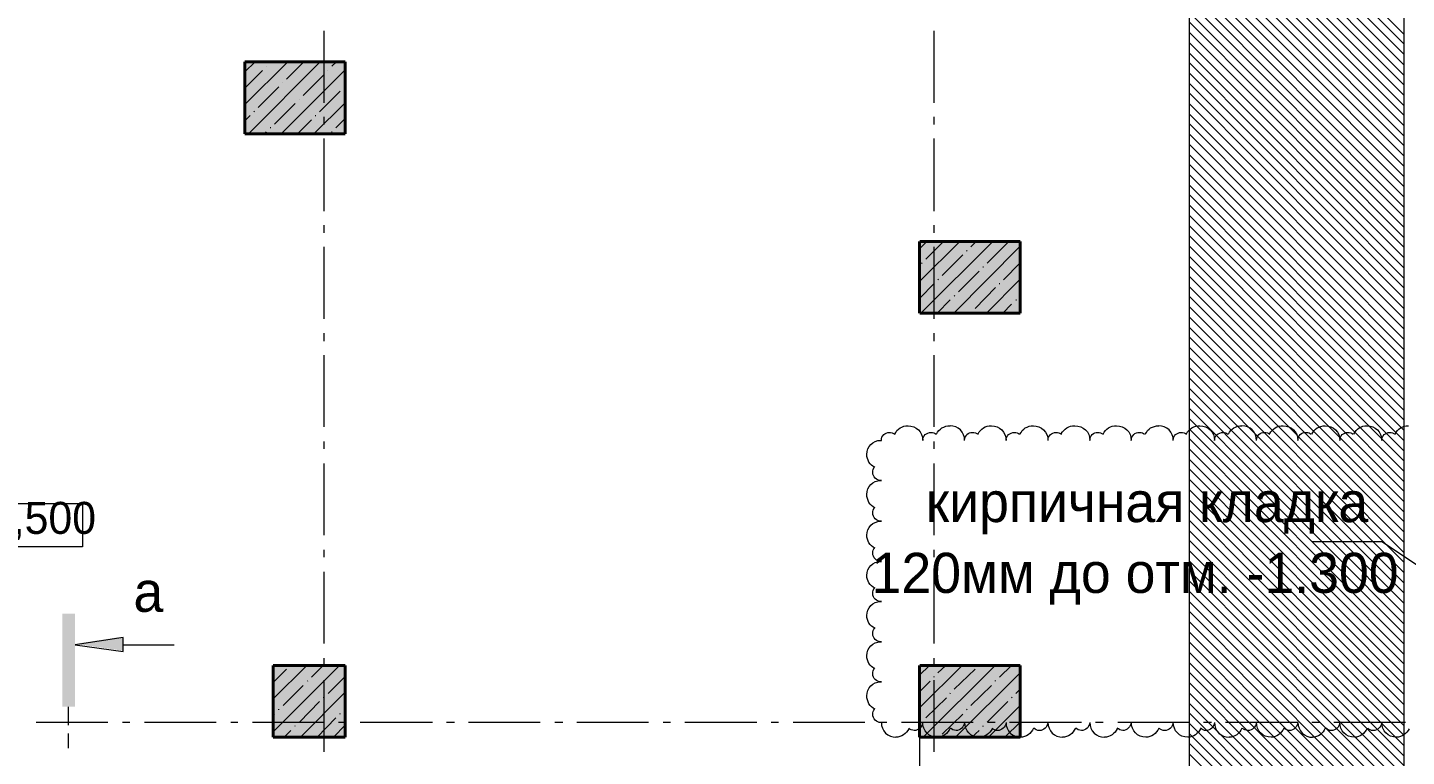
# Model space of a CAD drawing. Header units: millimetres. Extents: x -401725 to 250493, y 305116 to 802890.
# Drawn here: x -375098.462 to -375094.682, y 508975.798 to 508977.795 of the extents above; entities that cross this region are included whole.
import ezdxf

# ---------------------------------------------------------------- set-up
doc = ezdxf.new("R2010")
doc.units = ezdxf.units.MM
doc.layers.add('PDF _Геометрия', color=7, linetype='Continuous', true_color=0x1d1d1d)
doc.layers.add('PDF _Сплошная заливка', color=7, linetype='Continuous', true_color=0xffffff)
doc.layers.add('PDF _Текст', color=7, linetype='Continuous')

msp = doc.modelspace()

# ---------------------------------------------------------------- hatches: boundary and pattern name
at = {"layer": 'PDF _Сплошная заливка', "transparency": 33554559}
msp.add_hatch(color=7, dxfattribs=at).paths.add_polyline_path([(-375098.2158664601, 508976.1237469114), (-375098.2229634923, 508976.1227330497), (-375098.2329630854, 508976.1210664508), (-375098.2446292773, 508976.1193998519), (-375098.2546288704, 508976.1177332531), (-375098.2779612544, 508976.1144000554), (-375098.2879608474, 508976.1127334565), (-375098.2996270393, 508976.1110668577), (-375098.3096266325, 508976.1094002589), (-375098.3312534228, 508976.1063107174), (-375098.3312534228, 508976.105853862), (-375098.3196262256, 508976.1044004623), (-375098.2729614578, 508976.0977340669), (-375098.259628667, 508976.0960674681), (-375098.2012977072, 508976.0877344738), (-375098.2012977072, 508976.1237469114)])

# ---------------------------------------------------------------- linework, layer by layer
at = {"layer": 'PDF _Геометрия', "color": 7, "lineweight": 9}
for points in [[(-375094.6880751188, 508974.1971315143), (-375094.6880751188, 508980.1619696841)], [(-375095.2781358827, 508979.5721450776), (-375095.2781358827, 508975.2602970858)], [(-375097.6497857308, 508977.7854604056), (-375097.6497857308, 508977.5888003775)], [(-375095.9763204259, 508977.5887517264), (-375095.9763204259, 508977.7854267635)], [(-375097.8664537538, 508977.7004553872), (-375097.5913754205, 508977.7004553872)], [(-375097.8663045567, 508977.503746708), (-375097.8663045567, 508977.7004114024)], [(-375097.5913784771, 508977.7004553872), (-375097.5913784771, 508977.5037888071)], [(-375097.6497857308, 508977.5504826835), (-375097.6497857308, 508977.528802303)], [(-375095.9763204259, 508977.5287643403), (-375095.9763204259, 508977.5504196244)], [(-375097.5913784771, 508977.5037907889), (-375097.8664568103, 508977.5037907889)], [(-375097.6497857308, 508977.4904596935), (-375097.6497857308, 508977.2921430395)], [(-375095.9763204259, 508977.2921013697), (-375095.9763204259, 508977.490428725)], [(-375097.6497857308, 508977.2538009614), (-375097.6497857308, 508977.2321445902)], [(-375095.9763204259, 508977.2320902477), (-375095.9763204259, 508977.2537455318)], [(-375097.6497857308, 508977.1938017074), (-375097.6497857308, 508976.9971416793)], [(-375096.0165256396, 508977.0121644733), (-375096.0165256396, 508977.2088314503)], [(-375096.0162950624, 508977.2087493867), (-375095.7413390661, 508977.2087493867)], [(-375095.9763204259, 508976.9970786172), (-375095.9763204259, 508977.1937536542)], [(-375095.7413282926, 508977.2087493867), (-375095.7413282926, 508977.012100455)], [(-375095.7413282926, 508977.012094961), (-375096.0162842889, 508977.012094961)], [(-375097.6497857308, 508976.9571446708), (-375097.6497857308, 508976.9354642903)], [(-375095.9763204259, 508976.9354161551), (-375095.9763204259, 508976.9570964742)], [(-375097.6497857308, 508976.8971454168), (-375097.6497857308, 508976.7004613937)], [(-375095.9763204259, 508976.7004291082), (-375095.9763204259, 508976.8970791227)], [(-375097.6497857308, 508976.6604629487), (-375097.6497857308, 508976.6404632179)], [(-375095.9763204259, 508976.6404196816), (-375095.9763204259, 508976.6604226549)], [(-375097.6497857308, 508976.6004636947), (-375097.6497857308, 508976.4038036666)], [(-375095.9763204259, 508976.4037541678), (-375095.9763204259, 508976.6004041824)], [(-375098.6263866957, 508976.4904122218), (-375098.3112949267, 508976.4904122218), (-375098.3112949267, 508976.37209349)], [(-375098.3112949267, 508976.3720887897), (-375098.6263866957, 508976.3720887897)], [(-375097.6497857308, 508976.3638049627), (-375097.6497857308, 508976.3438052318)], [(-375095.9763204259, 508976.3437684772), (-375095.9763204259, 508976.3637464155)], [(-375094.7497443625, 508976.3854588798), (-375094.9397971502, 508976.3854588798)], [(-375094.3729438254, 508976.1354046263), (-375094.7497202953, 508976.3854093447)], [(-375097.6497857308, 508976.3038074041), (-375097.6497857308, 508976.1071473759)], [(-375095.9763204259, 508976.1070809229), (-375095.9763204259, 508976.30375596)], [(-375098.1996378901, 508976.1237469114), (-375098.3312559612, 508976.1037438046)], [(-375098.3312534228, 508976.1037443344), (-375098.1996353517, 508976.085421962)], [(-375098.1996650168, 508976.1037799382), (-375098.0597357705, 508976.1037799382)], [(-375098.1996378901, 508976.0854219196), (-375098.1996378901, 508976.1237474012)], [(-375097.6497857308, 508976.0671469765), (-375097.6497857308, 508976.0471472457)], [(-375095.9763204259, 508976.0470935369), (-375095.9763204259, 508976.0670965102)], [(-375097.7880642681, 508975.8504450451), (-375097.7880642681, 508976.0471284369)], [(-375097.7880642681, 508976.0471206636), (-375097.5913736379, 508976.0471206636)], [(-375097.5913784771, 508976.0471206636), (-375097.5913784771, 508975.8504540835)], [(-375096.0165256396, 508975.8504959077), (-375096.0165256396, 508976.0471628848)], [(-375096.0162950624, 508976.0470952323), (-375095.7413390661, 508976.0470952323)], [(-375095.7413282926, 508976.0470952323), (-375095.7413282926, 508975.8504211138)], [(-375097.6497857308, 508976.0071494179), (-375097.6497857308, 508975.810465395)], [(-375095.9763204259, 508975.8104314139), (-375095.9763204259, 508976.0070814285)], [(-375098.2414774897, 508975.8904824122), (-375098.4382195616, 508975.8904824122)], [(-375098.181439241, 508975.890465458), (-375098.2013328872, 508975.890465458)], [(-375097.9448161128, 508975.8904874984), (-375098.1414065363, 508975.8904874984)], [(-375097.884777864, 508975.8904790214), (-375097.9048246068, 508975.8904790214)], [(-375097.6481547358, 508975.890497671), (-375097.8447907498, 508975.890497671)], [(-375097.5881164871, 508975.890465458), (-375097.609759172, 508975.890465458)], [(-375097.3514967497, 508975.8904942801), (-375097.5498673653, 508975.8904942801)], [(-375097.291458501, 508975.8904773259), (-375097.313022921, 508975.8904773259)], [(-375097.0564663677, 508975.8904841076), (-375097.2531628961, 508975.8904841076)], [(-375096.994797124, 508975.8904807168), (-375097.0165237535, 508975.8904807168)], [(-375096.7598049908, 508975.8904739351), (-375096.9564989785, 508975.8904739351)], [(-375096.6997667421, 508975.8904637626), (-375096.7196863283, 508975.8904637626)], [(-375096.4631470047, 508975.8904807168), (-375096.6597997349, 508975.8904807168)], [(-375096.4031087559, 508975.8904620672), (-375096.4231759709, 508975.8904620672)], [(-375096.1664856277, 508975.8904908893), (-375096.3630922051, 508975.8904908893)], [(-375096.106447379, 508975.8904586763), (-375096.1264126568, 508975.8904586763)], [(-375095.8698242508, 508975.8904959756), (-375096.066362802, 508975.8904959756)], [(-375095.809786002, 508975.8904671534), (-375095.829897086, 508975.8904671534)], [(-375095.5731662646, 508975.8904824122), (-375095.7698677459, 508975.8904824122)], [(-375095.5131280159, 508975.8904756305), (-375095.5349023503, 508975.8904756305)], [(-375095.2765048877, 508975.8904925847), (-375095.4730964056, 508975.8904925847)], [(-375095.216466639, 508975.8904756305), (-375095.2381427025, 508975.8904756305)], [(-375094.9798469016, 508975.8904925847), (-375095.1781019396, 508975.8904925847)], [(-375094.9198086529, 508975.8904824122), (-375094.9413828004, 508975.8904824122)], [(-375094.6848165196, 508975.8904756305), (-375094.8813647009, 508975.8904756305)], [(-375097.5913784771, 508975.8504569131), (-375097.7880691073, 508975.8504569131)], [(-375096.0165256396, 508975.8504990094), (-375096.0165256396, 508975.6771679319), (-375096.0165256396, 508975.6304961027)], [(-375095.7413282926, 508975.8504145275), (-375096.0162842889, 508975.8504145275)]]:
    msp.add_lwpolyline(points, dxfattribs=at)
at = {"layer": 'PDF _Геометрия', "color": 9, "lineweight": 9, "true_color": 0xc3c3c3}
for points in [[(-375094.6880751188, 508977.77545064), (-375095.278187805, 508978.3671128717)], [(-375094.6880751188, 508977.7487977741), (-375095.278187805, 508978.338781325)], [(-375094.6880751188, 508977.7204664413), (-375095.278187805, 508978.3104499922)], [(-375094.6880751188, 508977.6921359563), (-375095.278187805, 508978.2837723367)], [(-375094.6880751188, 508977.6637791923), (-375095.278187805, 508978.2554414239)], [(-375094.6880751188, 508977.6371254786), (-375095.278187805, 508978.2271090295)], [(-375094.6880751188, 508977.6087949935), (-375095.278187805, 508978.1987785445)], [(-375094.6880751188, 508977.5804628131), (-375095.278187805, 508978.1720991935)], [(-375094.6880751188, 508977.5537836681), (-375095.278187805, 508978.143767219)], [(-375094.6880751188, 508977.5254531831), (-375095.278187805, 508978.115436734)], [(-375094.6880751188, 508977.4971218504), (-375095.278187805, 508978.0887840821)], [(-375094.6880751188, 508977.4704435531), (-375095.278187805, 508978.0604529554)], [(-375094.6880751188, 508977.4421122204), (-375095.278187805, 508978.0320957713)], [(-375094.6880751188, 508977.4137808877), (-375095.278187805, 508978.0054431193)], [(-375094.6880751188, 508977.3854504026), (-375095.278187805, 508977.9771126343)], [(-375094.6880751188, 508977.358796689), (-375095.278187805, 508977.9487802399)], [(-375094.6880751188, 508977.330466204), (-375095.278187805, 508977.9204497549)], [(-375094.6880751188, 508977.3021340235), (-375095.278187805, 508977.8937704039)], [(-375094.6880751188, 508977.2754557263), (-375095.278187805, 508977.8654392771)], [(-375094.6880751188, 508977.2471252412), (-375095.278187805, 508977.8371087922)], [(-375094.6880751188, 508977.2187930608), (-375095.278187805, 508977.8104294412)], [(-375094.6880751188, 508977.1921147635), (-375095.278187805, 508977.7820983144)], [(-375094.6880751188, 508977.1637842785), (-375095.278187805, 508977.7537678294)], [(-375094.6880751188, 508977.135452098), (-375095.278187805, 508977.725435649)], [(-375094.6880751188, 508977.1071216131), (-375095.278187805, 508977.6987838447)], [(-375094.6880751188, 508977.0804678994), (-375095.278187805, 508977.6704514503)], [(-375094.6880751188, 508977.0521102876), (-375095.278187805, 508977.6420938385)], [(-375094.6880751188, 508977.0237798026), (-375095.278187805, 508977.6154420343)], [(-375094.6880751188, 508976.9971260889), (-375095.278187805, 508977.5871096398)], [(-375094.6880751188, 508976.9687956039), (-375095.278187805, 508977.5587791548)], [(-375094.6880751188, 508976.9404651189), (-375095.278187805, 508977.5321014993)], [(-375094.6880751188, 508976.9121346339), (-375095.278187805, 508977.5037710142)], [(-375094.6880751188, 508976.8854554889), (-375095.278187805, 508977.4754390398)], [(-375094.6880751188, 508976.8571233085), (-375095.278187805, 508977.4471068594)], [(-375094.6880751188, 508976.8287928234), (-375095.278187805, 508977.4204292038)], [(-375094.6880751188, 508976.8021136785), (-375095.278187805, 508977.3920972294)], [(-375094.6880751188, 508976.773781498), (-375095.278187805, 508977.3637650489)], [(-375094.6880751188, 508976.745451013), (-375095.278187805, 508977.3371132447)], [(-375094.6880751188, 508976.7187989948), (-375095.278187805, 508977.3087825457)], [(-375094.6880751188, 508976.6904668143), (-375095.278187805, 508977.2804503652)], [(-375094.6880751188, 508976.6621108979), (-375095.278187805, 508977.2521203002)], [(-375094.6880751188, 508976.6337787175), (-375095.278187805, 508977.2254409492)], [(-375094.6880751188, 508976.6071266993), (-375095.278187805, 508977.1971102502)], [(-375094.6880751188, 508976.5787945188), (-375095.278187805, 508977.1687780698)], [(-375094.6880751188, 508976.5504640338), (-375095.278187805, 508977.1421004142)], [(-375094.6880751188, 508976.5237848889), (-375095.278187805, 508977.1137684397)], [(-375094.6880751188, 508976.4954544038), (-375095.278187805, 508977.0854379548)], [(-375094.6880751188, 508976.4671239188), (-375095.278187805, 508977.0587861505)], [(-375094.6880751188, 508976.4404447738), (-375095.278187805, 508977.0304541761)], [(-375094.6880751188, 508976.4121125934), (-375095.278187805, 508977.0020961443)], [(-375094.6880751188, 508976.3837821084), (-375095.278187805, 508976.9737656593)], [(-375094.6880751188, 508976.3554499279), (-375095.278187805, 508976.9471121596)], [(-375094.6880751188, 508976.3287979097), (-375095.278187805, 508976.9187814606)], [(-375094.6880751188, 508976.3004657293), (-375095.278187805, 508976.8904492802)], [(-375094.6880751188, 508976.2721352442), (-375095.278187805, 508976.8637716246)], [(-375094.6880751188, 508976.2454560993), (-375095.278187805, 508976.8354396502)], [(-375094.6880751188, 508976.2171256142), (-375095.278187805, 508976.8071091651)], [(-375094.6880751188, 508976.1887934338), (-375095.278187805, 508976.7804298141)], [(-375094.6880751188, 508976.1604629487), (-375095.278187805, 508976.7520993291)], [(-375094.6880751188, 508976.1337854992), (-375095.278187805, 508976.7237690501)], [(-375094.6880751188, 508976.1054533187), (-375095.278187805, 508976.6954368697)], [(-375094.6880751188, 508976.0771211383), (-375095.278187805, 508976.66878337)], [(-375094.6880751188, 508976.0504691201), (-375095.278187805, 508976.640452671)], [(-375094.6880751188, 508976.0221115083), (-375095.278187805, 508976.6120950592)], [(-375094.6880751188, 508975.9937810233), (-375095.278187805, 508976.585443255)], [(-375094.6880751188, 508975.9671273096), (-375095.278187805, 508976.5571108605)], [(-375094.6880751188, 508975.9387968246), (-375095.278187805, 508976.5287803755)], [(-375094.6880751188, 508975.9104663396), (-375095.278187805, 508976.5004498905)], [(-375094.6880751188, 508975.8821341592), (-375095.278187805, 508976.4737705395)], [(-375094.6880751188, 508975.8554567096), (-375095.278187805, 508976.4454402605)], [(-375094.6880751188, 508975.8271245292), (-375095.278187805, 508976.4171080801)], [(-375094.6880751188, 508975.7987923487), (-375095.278187805, 508976.3904287291)], [(-375094.6880751188, 508975.7721148992), (-375095.278187805, 508976.3620984501)], [(-375094.6880751188, 508975.7437827187), (-375095.278187805, 508976.3337662696)], [(-375094.6880751188, 508975.7154522337), (-375095.278187805, 508976.3071144654)], [(-375094.6880751188, 508975.6888002155), (-375095.278187805, 508976.2787837664)], [(-375094.6880751188, 508975.6604697304), (-375095.278187805, 508976.2504532813)], [(-375094.6880751188, 508975.6321121186), (-375095.278187805, 508976.2221215209)], [(-375094.6880751188, 508975.6037799382), (-375095.278187805, 508976.1954421699)], [(-375094.6880751188, 508975.57712792), (-375095.278187805, 508976.1671114709)], [(-375094.6880751188, 508975.5487957395), (-375095.278187805, 508976.1387792905)], [(-375094.6880751188, 508975.5204635591), (-375095.278187805, 508976.1120999394)], [(-375094.6880751188, 508975.4937861096), (-375095.278187805, 508976.0837696604)], [(-375094.6880751188, 508975.4654556245), (-375095.278187805, 508976.0554391755)], [(-375094.6880751188, 508975.4371234441), (-375095.278187805, 508976.0287856758)], [(-375094.6880751188, 508975.4087929591), (-375095.278187805, 508976.0004293394)], [(-375094.6880751188, 508975.3821138141), (-375095.278187805, 508975.972097365)], [(-375094.6880751188, 508975.3537833291), (-375095.278187805, 508975.94376688)], [(-375094.6880751188, 508975.3254511486), (-375095.278187805, 508975.9171133803)], [(-375094.6880751188, 508975.2987991304), (-375095.278187805, 508975.8887826813)], [(-375094.6880751188, 508975.27046695), (-375095.278187805, 508975.8604505009)], [(-375094.6880751188, 508975.2421364649), (-375095.278187805, 508975.8337728453)], [(-375094.6880751188, 508975.2154590154), (-375095.278187805, 508975.8054425663)]]:
    msp.add_lwpolyline(points, dxfattribs=at)
at = {"layer": 'PDF _Геометрия', "lineweight": 9}
for points in [[(-375097.8664842714, 508977.6737889579), (-375097.8380519339, 508977.700453234)], [(-375097.8664367996, 508977.5838104219), (-375097.7481345555, 508977.7004602591)], [(-375097.8564236431, 508977.5038331745), (-375097.6598396997, 508977.7004891218)], [(-375097.8062663081, 508977.6887323986), (-375097.8062663081, 508977.6887323986)], [(-375097.7963040142, 508977.6987438597), (-375097.7929548795, 508977.700418427)], [(-375097.7514160476, 508977.6537634926), (-375097.7046640716, 508977.7004195648)], [(-375097.6279588807, 508977.68879852), (-375097.6147421203, 508977.7004532997)], [(-375097.8662367399, 508977.6287500988), (-375097.8179477564, 508977.6770868884)], [(-375097.7664239143, 508977.5037907889), (-375097.5913740618, 508977.6787925413)], [(-375097.7614393766, 508977.6437952648), (-375097.7614393766, 508977.6437952648)], [(-375097.7064467008, 508977.6088009275), (-375097.6497847983, 508977.66546283)], [(-375097.63810428, 508977.6771408052), (-375097.63810428, 508977.6771408052)], [(-375097.8298462234, 508977.5754672551), (-375097.7731250423, 508977.6321405678)], [(-375097.6614163189, 508977.5637654593), (-375097.604689397, 508977.6204443076)], [(-375097.5930094721, 508977.6321078801), (-375097.5930094721, 508977.6321078801)], [(-375097.7845717008, 508977.5304360255), (-375097.7280248326, 508977.5871026964)], [(-375097.7163445686, 508977.5987665783), (-375097.7163445686, 508977.5987665783)], [(-375097.6764987842, 508977.5037907889), (-375097.5913783875, 508977.5887909494)], [(-375097.8664096728, 508977.5387673243), (-375097.8513612644, 508977.5537679601)], [(-375097.8413547412, 508977.56375783), (-375097.8396822507, 508977.5654303204)], [(-375097.7213121522, 508977.5037365354), (-375097.6829312115, 508977.5420695)], [(-375097.6731994949, 508977.5538387693), (-375097.6715197353, 508977.5538387693)], [(-375097.616385937, 508977.5204533866), (-375097.5913788162, 508977.545436462)], [(-375097.8112881451, 508977.503740774), (-375097.8062662233, 508977.5087387819)], [(-375097.7965312006, 508977.5205059446), (-375097.7948567817, 508977.5205059446)], [(-375097.628104687, 508977.5087956717), (-375097.6264229988, 508977.5087956717)], [(-375096.0165968473, 508977.0988284612), (-375095.9064977704, 508977.2088272176)], [(-375096.0164408686, 508977.1887951292), (-375095.9964213374, 508977.208789636)], [(-375096.0128567486, 508977.0120763114), (-375095.8163040556, 508977.208754685)], [(-375095.9996731548, 508977.1604315835), (-375095.9513228656, 508977.2087568258)], [(-375095.9228739741, 508977.012094961), (-375095.741332515, 508977.1954241376)], [(-375095.8764669102, 508977.193794078), (-375095.8614026707, 508977.2087829963)], [(-375095.8313517573, 508977.1487984522), (-375095.7747416499, 508977.2054588798)], [(-375095.954768234, 508977.115455455), (-375095.8980789505, 508977.1721196548)], [(-375095.8881551427, 508977.1821244953), (-375095.8863988349, 508977.1837804426)], [(-375096.0114868484, 508977.1487798026), (-375096.0097357328, 508977.1504558704)], [(-375095.9097344612, 508977.0704182914), (-375095.8529829133, 508977.1270945054)], [(-375095.8430603347, 508977.1387395194), (-375095.8413020984, 508977.1387395194)], [(-375095.7863993647, 508977.1037494207), (-375095.7413287377, 508977.1504315139)], [(-375096.0163764426, 508977.0537599323), (-375095.9763204259, 508977.0937658789)], [(-375095.9663920405, 508977.1037409435), (-375095.9646389963, 508977.1054188572)], [(-375095.8647210335, 508977.0254853962), (-375095.8081586098, 508977.0821483778)], [(-375095.8329827522, 508977.012094961), (-375095.741330746, 508977.1054339634)], [(-375095.7982367941, 508977.0938023856), (-375095.7964766293, 508977.0938023856)], [(-375095.9682129226, 508977.0121509099), (-375095.9331253372, 508977.0488174367)], [(-375095.9215684999, 508977.0588080483), (-375095.9198135272, 508977.0604878078)], [(-375095.7531419862, 508977.0487838716), (-375095.7513797444, 508977.0487838716)], [(-375095.7413282926, 508977.0587529471), (-375095.7413282926, 508977.0604399482)], [(-375095.876473692, 508977.0137920774), (-375095.8747167907, 508977.0154485843)], [(-375095.7880947857, 508977.0121170015), (-375095.7646900285, 508977.0371072422)], [(-375095.7430915305, 508977.012094961), (-375095.741328992, 508977.015418605)], [(-375097.7881185216, 508975.9555085895), (-375097.6965164057, 508976.0471586646)], [(-375097.7881083491, 508976.0454625419), (-375097.7864336334, 508976.0471372575)], [(-375097.7880303597, 508975.8654342622), (-375097.6063119197, 508976.0471046382)], [(-375097.7880269688, 508976.0004372462), (-375097.7513868016, 508976.0371253091)], [(-375097.6831075352, 508976.0154671534), (-375097.6514180821, 508976.0471325993)], [(-375096.016410351, 508976.0204160873), (-375095.9896296927, 508976.0470716024)], [(-375096.016345925, 508975.9321083887), (-375095.8997064698, 508976.0471173949)], [(-375096.0063666769, 508975.8504721718), (-375095.8097808386, 508976.0471585682)], [(-375095.9663513504, 508976.0271435179), (-375095.9448030156, 508976.047138368)], [(-375095.9213989578, 508975.9820978771), (-375095.8646617786, 508976.0371028151)], [(-375095.9180928868, 508975.8504145275), (-375095.7413354634, 508976.0270964162)], [(-375095.7979112733, 508976.0154298542), (-375095.764691618, 508976.0471143587)], [(-375097.761195236, 508975.9370844494), (-375097.7062916334, 508975.9920839559)], [(-375097.694660134, 508976.003746708), (-375097.6929814129, 508976.0054254291)], [(-375097.6380262907, 508975.9704401623), (-375097.5913783923, 508976.017112106)], [(-375096.016281499, 508975.9754314817), (-375095.9879991215, 508976.0037639165)], [(-375095.9763204259, 508976.0154247679), (-375095.9763204259, 508976.0171021136)], [(-375095.87638553, 508975.9371573525), (-375095.8198374115, 508975.9921472538)], [(-375095.8081583979, 508976.003811134), (-375095.8081583979, 508976.0054954372)], [(-375095.7529080181, 508975.9704232081), (-375095.7413256224, 508975.9820811412)], [(-375097.7164327306, 508975.8921422294), (-375097.6614660371, 508975.9488131327)], [(-375097.7130452794, 508975.8504569131), (-375097.5913760235, 508975.9737853024)], [(-375097.6497857308, 508975.9588197467), (-375097.6497857308, 508975.9604763871)], [(-375095.9998020068, 508975.9038338526), (-375095.9431749876, 508975.9588322212)], [(-375095.9332499506, 508975.9704774616), (-375095.9314955713, 508975.9721566531)], [(-375095.8313517573, 508975.8921320568), (-375095.7747416499, 508975.9487924844)], [(-375095.764823437, 508975.9587790566), (-375095.7630617886, 508975.9604400394)], [(-375097.7881558209, 508975.9104815984), (-375097.7848060928, 508975.9138073998)], [(-375097.7731242182, 508975.9254674247), (-375097.7731242182, 508975.9271427338)], [(-375097.6046909228, 508975.9137808877), (-375097.6046909228, 508975.9154394291)], [(-375097.5930603347, 508975.9254521659), (-375097.5913771631, 508975.9287704185)], [(-375095.954768234, 508975.8587797348), (-375095.8980789505, 508975.9137884069)], [(-375095.8881551427, 508975.9254419933), (-375095.8863988349, 508975.9271230308)], [(-375095.8279473518, 508975.8504145275), (-375095.7413311698, 508975.9370810578)], [(-375097.7581536507, 508975.8504518268), (-375097.7397089325, 508975.8687767742)], [(-375097.7280260194, 508975.8804472152), (-375097.7280260194, 508975.8821004923)], [(-375097.6680352425, 508975.8504433497), (-375097.6163697245, 508975.9037669728)], [(-375097.6231167584, 508975.8504569131), (-375097.5913769512, 508975.8837837105)], [(-375096.0114868484, 508975.892108321), (-375096.0097357328, 508975.892108321)], [(-375095.8730726774, 508975.8504263955), (-375095.8529836339, 508975.8687576477)], [(-375095.8430603347, 508975.8804200885), (-375095.8413020984, 508975.8820778542)], [(-375095.7828762798, 508975.8504145275), (-375095.7413307298, 508975.8920859707)]]:
    msp.add_lwpolyline(points, dxfattribs=at)
at = {"layer": 'PDF _Геометрия', "color": 7, "lineweight": 40}
for points in [[(-375097.5913784771, 508977.7004553872), (-375097.8664568103, 508977.7004553872)], [(-375097.8663045567, 508977.7004163925), (-375097.8663045567, 508977.5037516981)], [(-375097.5913784771, 508977.5037907889), (-375097.5913784771, 508977.700457369)], [(-375097.8664537538, 508977.5037907889), (-375097.5913754205, 508977.5037907889)], [(-375096.0165256396, 508977.2088273761), (-375096.0165256396, 508977.0121603991)], [(-375095.7413282926, 508977.2087493867), (-375096.0162842889, 508977.2087493867)], [(-375095.7413282926, 508977.012094961), (-375095.7413282926, 508977.2087438928)], [(-375096.0162950624, 508977.012094961), (-375095.7413390661, 508977.012094961)], [(-375097.5913784771, 508976.0471206636), (-375097.7880691073, 508976.0471206636)], [(-375097.7880642681, 508976.0471274453), (-375097.7880642681, 508975.8504440535)], [(-375097.5913784771, 508975.8504569131), (-375097.5913784771, 508976.0471234931)], [(-375096.0165256396, 508976.0471579629), (-375096.0165256396, 508975.8504909858)], [(-375095.7413282926, 508976.0470952323), (-375096.0162842889, 508976.0470952323)], [(-375095.7413282926, 508975.8504145275), (-375095.7413282926, 508976.047088646)], [(-375097.7880642681, 508975.8504569131), (-375097.5913736379, 508975.8504569131)], [(-375096.0162950624, 508975.8504145275), (-375095.7413390661, 508975.8504145275)]]:
    msp.add_lwpolyline(points, dxfattribs=at)
at = {"layer": 'PDF _Геометрия', "color": 1, "lineweight": 9}
for points in [[(-375096.1231352808, 508976.6637833036), (-375096.1213890607, 508976.6637833036)], [(-375096.0081056703, 508976.6637998255), (-375096.0081056703, 508976.6637998255)], [(-375095.8931930438, 508976.663832242), (-375095.8931930438, 508976.663832242)], [(-375095.7796339991, 508976.6637511542), (-375095.7796339991, 508976.6637511542)], [(-375095.6647169645, 508976.6637880084), (-375095.6647169645, 508976.6637880084)], [(-375095.5498001843, 508976.6638013917), (-375095.5498001843, 508976.6638013917)], [(-375095.4365174482, 508976.6638294403), (-375095.4365174482, 508976.6638294403)], [(-375095.3213296363, 508976.6637665508), (-375095.3213296363, 508976.6637665508)], [(-375095.2080447199, 508976.663776895), (-375095.2080447199, 508976.663776895)], [(-375095.0931302708, 508976.6638196302), (-375095.0931302708, 508976.6638196302)], [(-375094.9798448247, 508976.6638314748), (-375094.9798448247, 508976.6638314748)], [(-375094.8646585174, 508976.6637582538), (-375094.8646585174, 508976.6637582538)], [(-375094.7497482594, 508976.6637933321), (-375094.7497482594, 508976.6637933321)], [(-375096.1231366795, 508976.5537693097), (-375096.1213904595, 508976.5537693097)], [(-375096.1231366795, 508976.4421074898), (-375096.1213904595, 508976.4421074898)], [(-375096.1231366795, 508976.3321165692), (-375096.1213904595, 508976.3321165692)], [(-375096.1231366795, 508976.2221261314), (-375096.1213904595, 508976.2221261314)], [(-375096.1231352808, 508976.112110745), (-375096.1213890607, 508976.112110745)], [(-375096.1231366795, 508976.0021195213), (-375096.1213904595, 508976.0021195213)]]:
    msp.add_lwpolyline(points, dxfattribs=at)
at = {"layer": 'PDF _Геометрия', "color": 8, "lineweight": 9, "true_color": 0x808080}
for points in [[(-375098.3495978781, 508975.883724464), (-375098.3495978781, 508975.9337356642)], [(-375098.3495978781, 508975.8203869261), (-375098.3495978781, 508975.8604006015)]]:
    msp.add_lwpolyline(points, dxfattribs=at)
at = {"layer": 'PDF _Геометрия', "color": 1, "lineweight": 9}
for centre, radius, start, end in [((-375095.9326255826, 508976.6643853483), 0.03943641767540464, 359.1963850043721, 90.66325921202318), ((-375095.3607798059, 508976.6643037822), 0.03945382743310338, 359.2197957963265, 90.71091171356454), ((-375095.1326231766, 508976.6643035706), 0.03949587071867996, 359.2979407911905, 90.59198089992283), ((-375096.0818568927, 508975.8899864701), 0.03953276646921965, 179.3360679591941, 270.6639320374711), ((-375095.7401305471, 508975.8900460485), 0.03962738732105838, 179.4630178542336, 270.6451858368146), ((-375095.6252715702, 508975.8899785949), 0.03952764231493498, 179.2984158618253, 270.9543893843878), ((-375095.5102998782, 508975.8900185817), 0.03954418026934034, 179.3076028591913, 270.7286717670008), ((-375095.1685472492, 508975.8900910403), 0.03964322083475554, 179.4591087987253, 270.6870538314807), ((-375094.9400920366, 508975.8899255919), 0.03953158857793113, 179.3071609256614, 270.8031329530262)]:
    msp.add_arc(centre, radius, start, end, dxfattribs=at)
for points in [[(-375096.0846544374, 508976.6804604395), (-375096.0781502938, 508976.6954700017), (-375096.0648943488, 508976.7038003087), (-375096.0481311694, 508976.7038003087)], [(-375096.0481311694, 508976.7038003087), (-375096.0263673068, 508976.7038003087), (-375096.0081056703, 508976.6871396947), (-375096.0081056703, 508976.6637998255)], [(-375095.9699558154, 508976.6804892617), (-375095.9631851383, 508976.6954906138), (-375095.949887117, 508976.7038191236), (-375095.9330820906, 508976.7038191236)], [(-375095.8563592171, 508976.6820897391), (-375095.8495671486, 508976.695422318), (-375095.8362345698, 508976.7037488908), (-375095.8196317357, 508976.7037488908)], [(-375095.8196317357, 508976.7037488908), (-375095.7979977372, 508976.7037488908), (-375095.7796339991, 508976.6870957451), (-375095.7796339991, 508976.6637511542)], [(-375095.7414096728, 508976.6804383991), (-375095.7345981494, 508976.6954489785), (-375095.7214796598, 508976.7037741738), (-375095.7048292692, 508976.7037741738)], [(-375095.7048292692, 508976.7037741738), (-375095.6831307829, 508976.7037741738), (-375095.6647169645, 508976.6871237832), (-375095.6647169645, 508976.6637880084)], [(-375095.6282233664, 508976.6821422972), (-375095.6213929603, 508976.6954742381), (-375095.6064672578, 508976.7038225124), (-375095.5915415554, 508976.7038225124)], [(-375095.5915415554, 508976.7038225124), (-375095.5680146033, 508976.7038225124), (-375095.5498001843, 508976.6871512617), (-375095.5498001843, 508976.6638013917)], [(-375095.5131280159, 508976.6804960434), (-375095.5065298676, 508976.6954883758), (-375095.4930875038, 508976.7038343612), (-375095.4765984749, 508976.7038343612)], [(-375095.4765984749, 508976.7038343612), (-375095.4547822212, 508976.7038343612), (-375095.4365174482, 508976.6871677582), (-375095.4365174482, 508976.6638294403)], [(-375095.3978970318, 508976.6804282265), (-375095.3912832368, 508976.6954364536), (-375095.3780556469, 508976.7037545726), (-375095.3612693265, 508976.7037545726)], [(-375095.2848226231, 508976.6821168659), (-375095.2779381195, 508976.6954573454), (-375095.2646741627, 508976.7037728259), (-375095.2480942169, 508976.7037728259)], [(-375095.2480942169, 508976.7037728259), (-375095.2264127492, 508976.7037728259), (-375095.2080447199, 508976.6871163572), (-375095.2080447199, 508976.663776895)], [(-375095.1698629063, 508976.6804706121), (-375095.1632127446, 508976.6954846311), (-375095.1499124211, 508976.7037973332), (-375095.1330312413, 508976.7037973332)], [(-375095.0565307937, 508976.6821694239), (-375095.0498598838, 508976.6954804667), (-375095.0365231936, 508976.7038158981), (-375095.0198523307, 508976.7038158981)], [(-375095.0198523307, 508976.7038158981), (-375094.9980519691, 508976.7038158981), (-375094.9798448247, 508976.6871706828), (-375094.9798448247, 508976.6638314748)], [(-375094.9412964187, 508976.6804231403), (-375094.9346098902, 508976.6954163946), (-375094.9212368332, 508976.7037488379), (-375094.904777686, 508976.7037488379)], [(-375094.904777686, 508976.7037488379), (-375094.8829178786, 508976.7037488379), (-375094.8646585174, 508976.6870839514), (-375094.8646585174, 508976.6637582538)], [(-375094.8263367019, 508976.6804519624), (-375094.8196294113, 508976.6954602022), (-375094.8064804397, 508976.7037895173), (-375094.7897186599, 508976.7037895173)], [(-375094.7897186599, 508976.7037895173), (-375094.7680547042, 508976.7037895173), (-375094.7497482594, 508976.687130887), (-375094.7497482594, 508976.6637933321)], [(-375094.7129978076, 508976.6804858709), (-375094.7065334852, 508976.6954830989), (-375094.6930902803, 508976.7038091461), (-375094.6765390292, 508976.7038091461)], [(-375096.1613026621, 508976.6254413003), (-375096.1613026621, 508976.6471193726), (-375096.1448407961, 508976.6637833036), (-375096.1231352808, 508976.6637833036)], [(-375096.1214213374, 508976.6637724105), (-375096.1214213374, 508976.6771060236), (-375096.1114336122, 508976.6854457741), (-375096.0996980351, 508976.6854457741)], [(-375096.0996980351, 508976.6854457741), (-375096.0947041726, 508976.6854457741), (-375096.08971031, 508976.6837728302), (-375096.0847164474, 508976.6804519116)], [(-375096.0079841086, 508976.6638080144), (-375096.0079841086, 508976.6771288948), (-375095.997968409, 508976.6854669648), (-375095.9846976071, 508976.6854669648)], [(-375095.9846976071, 508976.6854669648), (-375095.9796897572, 508976.6854669648), (-375095.9746819074, 508976.6837893351), (-375095.9714268051, 508976.680459115)], [(-375095.8931735888, 508976.6638147961), (-375095.8931735888, 508976.6771477734), (-375095.8831299148, 508976.6854840228), (-375095.8715796897, 508976.6854840228)], [(-375095.8715796897, 508976.6854840228), (-375095.8665578527, 508976.6854840228), (-375095.8597783726, 508976.6838268166), (-375095.8565141786, 508976.680487295)], [(-375095.7797194059, 508976.6637537609), (-375095.7797194059, 508976.6770735161), (-375095.7696477574, 508976.6854078052), (-375095.7563028232, 508976.6854078052)], [(-375095.7563028232, 508976.6854078052), (-375095.7512669989, 508976.6854078052), (-375095.7462311747, 508976.6837459832), (-375095.7429578889, 508976.6804223392)], [(-375095.664654573, 508976.6637893647), (-375095.664654573, 508976.6771208671), (-375095.6548074406, 508976.685453056), (-375095.6429403837, 508976.685453056)], [(-375095.6429403837, 508976.685453056), (-375095.6381430628, 508976.685453056), (-375095.6313258173, 508976.6837866182), (-375095.6280434399, 508976.6804537426)], [(-375095.5498406624, 508976.6637995373), (-375095.5498406624, 508976.6771426469), (-375095.539713065, 508976.6854725957), (-375095.528066328, 508976.6854725957)], [(-375095.528066328, 508976.6854725957), (-375095.5230025293, 508976.6854725957), (-375095.5181919206, 508976.6838015422), (-375095.5131281219, 508976.680484754)], [(-375095.4364034337, 508976.6638232732), (-375095.4364034337, 508976.6771524612), (-375095.4265017512, 508976.6854800301), (-375095.4132969689, 508976.6854800301)], [(-375095.4132969689, 508976.6854800301), (-375095.408219183, 508976.6854800301), (-375095.4031413971, 508976.6838297497), (-375095.3998433751, 508976.6805037999)], [(-375095.3213182557, 508976.6637537609), (-375095.3213182557, 508976.677095317), (-375095.3113884716, 508976.6854210591), (-375095.2996764185, 508976.6854210591)], [(-375095.2996764185, 508976.6854210591), (-375095.2945842215, 508976.6854210591), (-375095.2879618193, 508976.6837660951), (-375095.2846544374, 508976.6804307061)], [(-375095.2081353401, 508976.6637842785), (-375095.2081353401, 508976.677110313), (-375095.1979238194, 508976.6854327024), (-375095.1846488425, 508976.6854327024)], [(-375095.1846488425, 508976.6854327024), (-375095.1797958172, 508976.6854327024), (-375095.1746900569, 508976.6837733303), (-375095.1713738656, 508976.6804545861)], [(-375095.0930637256, 508976.6637961465), (-375095.0930637256, 508976.6771341931), (-375095.0830819514, 508976.6854800725), (-375095.0715615656, 508976.6854800725)], [(-375095.0715615656, 508976.6854800725), (-375095.0664413942, 508976.6854800725), (-375095.0597826112, 508976.6838160168), (-375095.0564544998, 508976.6804623045)], [(-375094.9798774191, 508976.663826664), (-375094.9798774191, 508976.6771487059), (-375094.9698692032, 508976.6854910249), (-375094.9565189258, 508976.6854910249)], [(-375094.9565189258, 508976.6854910249), (-375094.9513851909, 508976.6854910249), (-375094.9465081429, 508976.6838225611), (-375094.9431712152, 508976.6804856335)], [(-375094.8645345372, 508976.6637452838), (-375094.8645345372, 508976.6770789817), (-375094.85475306, 508976.685418978), (-375094.8429123245, 508976.685418978)], [(-375094.8429123245, 508976.685418978), (-375094.8380215859, 508976.685418978), (-375094.8313289962, 508976.6837458306), (-375094.8279827014, 508976.6804252765)], [(-375094.7497206266, 508976.6637978419), (-375094.7497206266, 508976.6771161453), (-375094.739654467, 508976.6854529903), (-375094.7280396675, 508976.6854529903)], [(-375094.7280396675, 508976.6854529903), (-375094.7231356411, 508976.6854529903), (-375094.717973508, 508976.683775297), (-375094.7130694815, 508976.6804457211)], [(-375096.1395996414, 508976.5904420612), (-375096.1530704818, 508976.5954562073), (-375096.1613026621, 508976.6104487539), (-375096.1613026621, 508976.6254413003)], [(-375096.1448400606, 508976.5754498749), (-375096.1448400606, 508976.5821104572), (-375096.1430938405, 508976.5871246033), (-375096.1396014004, 508976.5921138035)], [(-375096.1613040608, 508976.5154522549), (-375096.1613040608, 508976.5371053811), (-375096.1448397003, 508976.5537693097), (-375096.1231366795, 508976.5537693097)], [(-375096.1231370398, 508976.5537718002), (-375096.1346122002, 508976.5537718002), (-375096.1448400606, 508976.5637751466), (-375096.1448400606, 508976.5754498749)], [(-375096.1213908198, 508976.5537718002), (-375096.1231370398, 508976.5537718002), (-375096.1231370398, 508976.5537718002), (-375096.1231370398, 508976.5537718002)], [(-375096.13810428, 508976.4787816337), (-375096.1530718806, 508976.4854422159), (-375096.1613040608, 508976.5004597084), (-375096.1613040608, 508976.5154522549)], [(-375096.1448400606, 508976.4654591341), (-375096.1448400606, 508976.4704483342), (-375096.1430938405, 508976.4754375344), (-375096.1396014004, 508976.4804516805)], [(-375096.1613040608, 508976.403790435), (-375096.1613040608, 508976.4254435612), (-375096.1448397003, 508976.4421074898), (-375096.1231366795, 508976.4421074898)], [(-375096.1231370398, 508976.4421096772), (-375096.1346122002, 508976.4421096772), (-375096.1448400606, 508976.4521130236), (-375096.1448400606, 508976.4654591341)], [(-375096.1213908198, 508976.4421096772), (-375096.1231370398, 508976.4421096772), (-375096.1231370398, 508976.4421096772), (-375096.1231370398, 508976.4421096772)], [(-375096.13810428, 508976.3687911958), (-375096.1530718806, 508976.3754517781), (-375096.1613040608, 508976.3887729425), (-375096.1613040608, 508976.403790435)], [(-375096.1448400606, 508976.3554437502), (-375096.1448400606, 508976.3604578964), (-375096.1430938405, 508976.3654470966), (-375096.1396014004, 508976.3704362967)], [(-375096.1613040608, 508976.2937745659), (-375096.1613040608, 508976.3154526381), (-375096.1448397003, 508976.3321165692), (-375096.1231366795, 508976.3321165692)], [(-375096.1231370398, 508976.3321192394), (-375096.1346122002, 508976.3321192394), (-375096.1448400606, 508976.3421225858), (-375096.1448400606, 508976.3554437502)], [(-375096.1213908198, 508976.3321192394), (-375096.1231370398, 508976.3321192394), (-375096.1231370398, 508976.3321192394), (-375096.1231370398, 508976.3321192394)], [(-375096.13810428, 508976.2587753267), (-375096.1530718806, 508976.2654608549), (-375096.1613040608, 508976.2787820193), (-375096.1613040608, 508976.2937745659)], [(-375096.1448400606, 508976.2437819304), (-375096.1448400606, 508976.2504425126), (-375096.1430938405, 508976.2554566587), (-375096.1396014004, 508976.2604458589)], [(-375096.1613040608, 508976.1837841281), (-375096.1613040608, 508976.2054372543), (-375096.1448397003, 508976.2221261314), (-375096.1231366795, 508976.2221261314)], [(-375096.1231370398, 508976.2221288016), (-375096.1346122002, 508976.2221288016), (-375096.1448400606, 508976.2321072019), (-375096.1448400606, 508976.2437819304)], [(-375096.1213908198, 508976.2221288016), (-375096.1231370398, 508976.2221288016), (-375096.1231370398, 508976.2221288016), (-375096.1231370398, 508976.2221288016)], [(-375096.13810428, 508976.1487848889), (-375096.1530718806, 508976.1554454711), (-375096.1613040608, 508976.1687915815), (-375096.1613040608, 508976.1837841281)], [(-375096.1448400606, 508976.1337910072), (-375096.1448400606, 508976.1404515894), (-375096.1430938405, 508976.1454407896), (-375096.1396014004, 508976.1504549358)], [(-375096.1231370398, 508976.1121129325), (-375096.1346122002, 508976.1121129325), (-375096.1448400606, 508976.1221162788), (-375096.1448400606, 508976.1337910072)], [(-375096.1613026621, 508976.0737936902), (-375096.1613026621, 508976.0954468165), (-375096.1448407961, 508976.112110745), (-375096.1231352808, 508976.112110745)], [(-375096.1213908198, 508976.1121129325), (-375096.1231370398, 508976.1121129325), (-375096.1231370398, 508976.1121129325), (-375096.1231370398, 508976.1121129325)], [(-375096.1395996414, 508976.038794451), (-375096.1530704818, 508976.0437836512), (-375096.1613026621, 508976.0587761977), (-375096.1613026621, 508976.0737936902)], [(-375096.1448400606, 508976.0237756234), (-375096.1448400606, 508976.0304611516), (-375096.1430938405, 508976.0354503518), (-375096.1396014004, 508976.0404395519)], [(-375096.1231370398, 508976.0021224946), (-375096.1346122002, 508976.0021224946), (-375096.1448400606, 508976.012125841), (-375096.1448400606, 508976.0237756234)], [(-375096.1613040608, 508975.963777518), (-375096.1613040608, 508975.9854555902), (-375096.1448397003, 508976.0021195213), (-375096.1231366795, 508976.0021195213)], [(-375096.1213908198, 508976.0021224946), (-375096.1231370398, 508976.0021224946), (-375096.1231370398, 508976.0021224946), (-375096.1231370398, 508976.0021224946)], [(-375096.13810428, 508975.9271068968), (-375096.1530718806, 508975.933792425), (-375096.1613040608, 508975.9487849715), (-375096.1613040608, 508975.963777518)], [(-375096.1448400606, 508975.9137848825), (-375096.1448400606, 508975.9187740827), (-375096.1430938405, 508975.9237882288), (-375096.1396014004, 508975.928777429)], [(-375096.1231370398, 508975.8904603717), (-375096.1346122002, 508975.8904603717), (-375096.1448400606, 508975.900438772), (-375096.1448400606, 508975.9137848825)], [(-375096.1213908198, 508975.8904603717), (-375096.1231370398, 508975.8904603717), (-375096.1231370398, 508975.8904603717), (-375096.1231370398, 508975.8904603717)], [(-375096.0464091303, 508975.8737994695), (-375096.053157139, 508975.8604534077), (-375096.0664032302, 508975.8504563578), (-375096.0813988052, 508975.8504563578)], [(-375096.0313676095, 508975.8688067428), (-375096.0363707968, 508975.8688067428), (-375096.0431250998, 508975.8721338625), (-375096.0463771716, 508975.8754609821)], [(-375096.0081027881, 508975.8904705442), (-375096.0098539037, 508975.8788131176), (-375096.0198602785, 508975.8688067428), (-375096.0313676095, 508975.8688067428)], [(-375095.9682120749, 508975.8504854767), (-375095.9915202542, 508975.8504854767), (-375096.0080615469, 508975.8688062088), (-375096.0080615469, 508975.8904853241)], [(-375095.9331244894, 508975.87547285), (-375095.939891381, 508975.8604854385), (-375095.9531745383, 508975.8504854767), (-375095.9682120749, 508975.8504854767)], [(-375095.916520405, 508975.8688319537), (-375095.9232935908, 508975.8688319537), (-375095.9283107654, 508975.8721683749), (-375095.9315719288, 508975.875504796)], [(-375095.8931905431, 508975.8905061481), (-375095.8949465542, 508975.8788412171), (-375095.9049809034, 508975.8688319537), (-375095.916520405, 508975.8688319537)], [(-375095.8528717573, 508975.8504188678), (-375095.8762449822, 508975.8504188678), (-375095.8928324252, 508975.8687404582), (-375095.8928324252, 508975.8904046708)], [(-375095.8179375862, 508975.8737418252), (-375095.8247233605, 508975.8603964692), (-375095.838043584, 508975.8504188678), (-375095.8528717573, 508975.8504188678)], [(-375095.8030261465, 508975.8687554436), (-375095.8080573084, 508975.8687554436), (-375095.8145978188, 508975.8720760104), (-375095.817868074, 508975.8754217331)], [(-375095.779631244, 508975.8904145954), (-375095.7813921507, 508975.8787422999), (-375095.7912029162, 508975.8687554436), (-375095.8030261465, 508975.8687554436)], [(-375095.7046529454, 508975.8754219874), (-375095.7112055781, 508975.8604265396), (-375095.7245628677, 508975.8504211736), (-375095.7396843276, 508975.8504211736)], [(-375095.6879286344, 508975.8687828543), (-375095.6947401579, 508975.8687828543), (-375095.6997857308, 508975.8721129325), (-375095.7030653532, 508975.8754430106)], [(-375095.664718999, 508975.89045359), (-375095.6664849495, 508975.8787730887), (-375095.6763238167, 508975.8687828543), (-375095.6879286344, 508975.8687828543)], [(-375095.5897373096, 508975.8754508095), (-375095.5963081256, 508975.8604642945), (-375095.6097024814, 508975.8504564362), (-375095.6246131793, 508975.8504564362)], [(-375095.5730773398, 508975.868802197), (-375095.579907746, 508975.868802197), (-375095.5847143281, 508975.8721415067), (-375095.5882560202, 508975.8754808164)], [(-375095.5498033632, 508975.8904824122), (-375095.5515742092, 508975.8788201261), (-375095.5614403515, 508975.868802197), (-375095.5730773398, 508975.868802197)], [(-375095.4748216737, 508975.8738198145), (-375095.4814112242, 508975.8604886471), (-375095.4948437693, 508975.8504775993), (-375095.5097969799, 508975.8504775993)], [(-375095.4598570402, 508975.8688268421), (-375095.4649305876, 508975.8688268421), (-375095.4715261991, 508975.8721500156), (-375095.4748240049, 508975.8754985568)], [(-375095.4365187223, 508975.8904908893), (-375095.4382944639, 508975.8788217304), (-375095.4481878813, 508975.8688268421), (-375095.4598570402, 508975.8688268421)], [(-375095.396334659, 508975.8504061691), (-375095.4197139212, 508975.8504061691), (-375095.4362318783, 508975.8687283953), (-375095.4362318783, 508975.8904050374)], [(-375095.3612657655, 508975.8754118148), (-375095.3678729484, 508975.86039318), (-375095.3813414364, 508975.8504061691), (-375095.396334659, 508975.8504061691)], [(-375095.3447344782, 508975.8687620431), (-375095.3513482732, 508975.8687620431), (-375095.3564358078, 508975.8720943782), (-375095.3597427052, 508975.8754267134)], [(-375095.3213318191, 508975.8904349404), (-375095.3231124562, 508975.8787590485), (-375095.3330331487, 508975.8687620431), (-375095.3447344782, 508975.8687620431)], [(-375095.2812636166, 508975.850442343), (-375095.3047091698, 508975.850442343), (-375095.3212739629, 508975.8687655526), (-375095.3212739629, 508975.890427205)], [(-375095.2463501297, 508975.8737604748), (-375095.2529760469, 508975.8604321874), (-375095.2662278813, 508975.850442343), (-375095.2812636166, 508975.850442343)], [(-375095.2312591025, 508975.8687704269), (-375095.2363606243, 508975.8687704269), (-375095.2429926026, 508975.8721119237), (-375095.2463085919, 508975.8754534205)], [(-375095.2080471783, 508975.8904518946), (-375095.2098327109, 508975.8787694097), (-375095.2197806785, 508975.8687704269), (-375095.2312591025, 508975.8687704269)], [(-375095.1330654888, 508975.875440637), (-375095.1397090384, 508975.8604415462), (-375095.1529961376, 508975.8504506696), (-375095.1680718848, 508975.8504506696)], [(-375095.1164071085, 508975.8688148406), (-375095.1230572702, 508975.8688148406), (-375095.1281727793, 508975.8721399215), (-375095.1314978602, 508975.8754650023)], [(-375095.0931315424, 508975.8904790214), (-375095.0949219706, 508975.8788156607), (-375095.1048972132, 508975.8688148406), (-375095.1164071085, 508975.8688148406)], [(-375095.0532549648, 508975.8504943713), (-375095.0765729563, 508975.8504943713), (-375095.0932286663, 508975.8688156523), (-375095.0932286663, 508975.8904936995)], [(-375095.018149853, 508975.8754779363), (-375095.024812137, 508975.8604877972), (-375095.0381367049, 508975.8504943713), (-375095.0532549648, 508975.8504943713)], [(-375095.0031861095, 508975.868820463), (-375095.008059131, 508975.868820463), (-375095.0131886273, 508975.8721546356), (-375095.0165227998, 508975.8738217219)], [(-375094.9798469016, 508975.8904925847), (-375094.9813857505, 508975.8788229807), (-375094.9913882681, 508975.868820463), (-375095.0031861095, 508975.868820463)], [(-375094.9045939448, 508975.8753982515), (-375094.9112744121, 508975.860392894), (-375094.9246353469, 508975.850397887), (-375094.939537928, 508975.850397887)], [(-375094.8880628482, 508975.868769007), (-375094.8929491575, 508975.868769007), (-375094.899635686, 508975.8720865538), (-375094.9029789503, 508975.8754298181)], [(-375094.8646599983, 508975.8904230724), (-375094.8662030434, 508975.878747365), (-375094.8762328362, 508975.868769007), (-375094.8880628482, 508975.868769007)], [(-375094.8247174053, 508975.8504427351), (-375094.8479050426, 508975.8504427351), (-375094.8646516696, 508975.8687609686), (-375094.8646516696, 508975.8904285275)], [(-375094.7896783089, 508975.8754338553), (-375094.7963769597, 508975.8604391832), (-375094.8097742613, 508975.8504427351), (-375094.8247174053, 508975.8504427351)], [(-375094.7729529807, 508975.8687905177), (-375094.7796576926, 508975.8687905177), (-375094.7848151633, 508975.8721170863), (-375094.7881675193, 508975.8754694422)], [(-375094.7497443625, 508975.8904518946), (-375094.7512916037, 508975.8787960108), (-375094.7613486716, 508975.8687905177), (-375094.7729529807, 508975.8687905177)], [(-375094.7096385428, 508975.8504629106), (-375094.7331474624, 508975.8504629106), (-375094.749681208, 508975.8688050347), (-375094.749681208, 508975.8904539079)], [(-375094.674762673, 508975.8737909924), (-375094.6814795072, 508975.86046066), (-375094.6946548358, 508975.8504629106), (-375094.7096385428, 508975.8504629106)]]:
    msp.add_open_spline(points, degree=3, dxfattribs=at)
at = {"layer": 'PDF _Сплошная заливка', "lineweight": 5, "transparency": 33554559}
for points in [[(-375097.8664537538, 508977.7004553872), (-375097.5913754205, 508977.7004553872), (-375097.8664537538, 508977.503764757), (-375097.5913754205, 508977.503764757)], [(-375096.0162950624, 508977.2087493867), (-375095.7413390661, 508977.2087493867), (-375096.0162950624, 508977.012100455), (-375095.7413390661, 508977.012100455)], [(-375097.7880642681, 508976.0471206636), (-375097.5913736379, 508976.0471206636), (-375097.7880642681, 508975.8504300334), (-375097.5913736379, 508975.8504300334)], [(-375096.0162950624, 508976.0470952323), (-375095.7413390661, 508976.0470952323), (-375096.0162950624, 508975.8504211138), (-375095.7413390661, 508975.8504211138)]]:
    msp.add_solid(points, dxfattribs=at)
at = {"layer": 'PDF _Сплошная заливка', "color": 7, "lineweight": 5, "transparency": 33554559}
msp.add_solid([(-375098.3663113384, 508976.1887713933), (-375098.3313954991, 508976.1887713933), (-375098.3663113384, 508975.9337678169), (-375098.3313954991, 508975.9337678169)], dxfattribs=at)

# ---------------------------------------------------------------- texts
at = {"layer": 'PDF _Текст', "attachment_point": 4, "style": ''}
for s, insert, char_height in [('кирпичная кладка', (-375095.9997443625, 508976.4782085813), 0.1098585644116004), ('-3,500', (-375098.6064100798, 508976.4432303506), 0.08767804875969887), ('120мм до отм. -1.300', (-375096.1480801373, 508976.2848746377), 0.1098585644116004), ('а', (-375098.1713650494, 508976.2484188474), 0.1103358192162381)]:
    msp.add_mtext(s, dxfattribs=dict(at, insert=insert, char_height=char_height))

doc.saveas('drawing.dxf')
